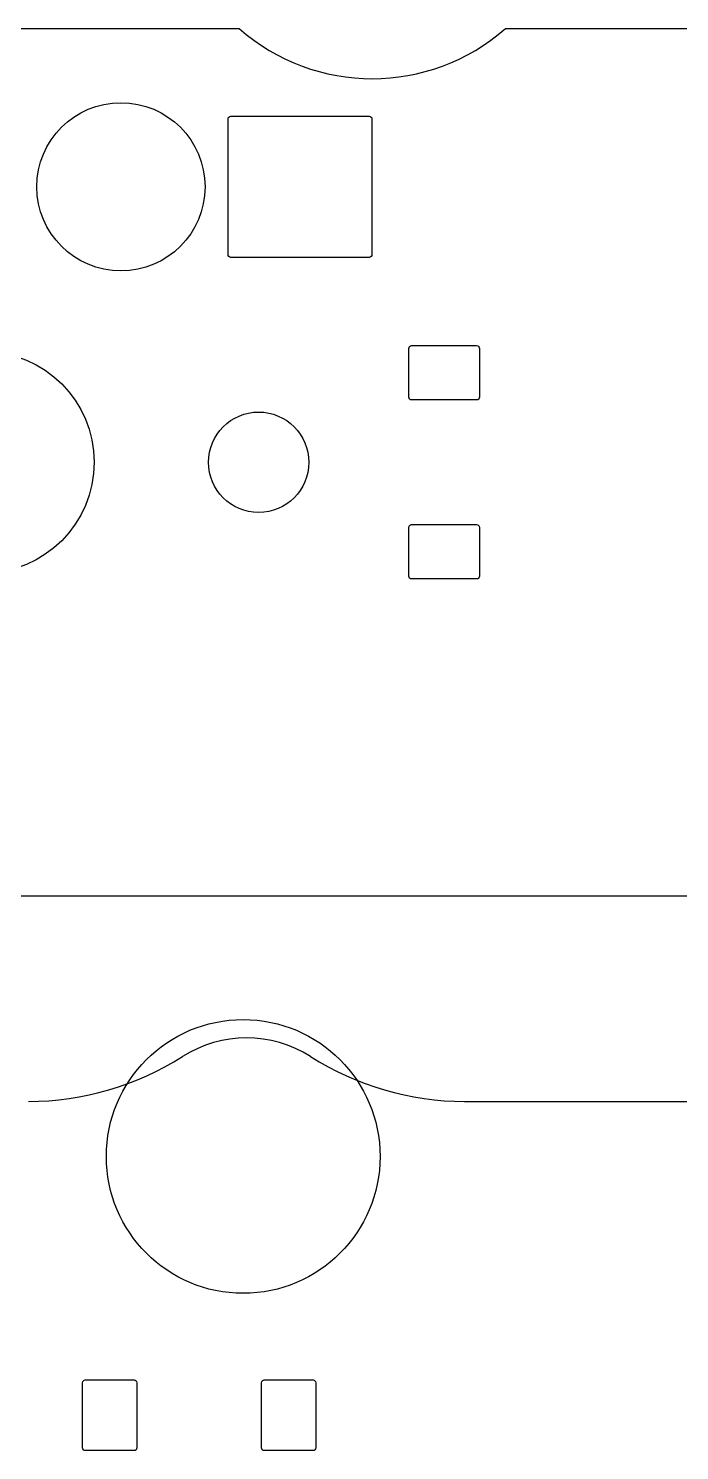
# Model space of a CAD drawing. Extents: x -27 to 356, y -111 to 35.
# Drawn here: x 262.77 to 274.78, y -58.64 to -32.41 of the extents above; entities that cross this region are included whole.
import ezdxf

# ---------------------------------------------------------------- set-up
doc = ezdxf.new("R2010")
doc.units = 0
doc.layers.add('BLACK', color=7, linetype='CONTINUOUS')

msp = doc.modelspace()

# ---------------------------------------------------------------- linework, layer by layer
at = {"layer": 'BLACK', "linetype": 'CONTINUOUS'}
for p, q in [((247.694, -32.4133), (266.656, -32.4133)), ((247.694, -32.4133), (266.656, -32.4133)), ((271.57, -32.4133), (349.875, -32.4133)), ((271.57, -32.4133), (349.875, -32.4133)), ((266.453, -34.0833), (266.457, -34.0638)), ((266.453, -36.5833), (266.453, -34.0833)), ((266.457, -34.0638), (266.468, -34.0472)), ((266.468, -34.0472), (266.485, -34.0362)), ((266.485, -34.0362), (266.505, -34.0323)), ((266.505, -34.0323), (269.054, -34.0323)), ((269.054, -34.0323), (269.074, -34.0362)), ((269.074, -34.0362), (269.091, -34.0472)), ((269.091, -34.0472), (269.102, -34.0638)), ((269.102, -34.0638), (269.106, -34.0833)), ((269.106, -34.0833), (269.106, -36.5833)), ((266.457, -36.6028), (266.453, -36.5833)), ((266.468, -36.6194), (266.457, -36.6028)), ((266.485, -36.6304), (266.468, -36.6194)), ((266.505, -36.6343), (266.485, -36.6304)), ((269.054, -36.6343), (266.505, -36.6343)), ((269.074, -36.6304), (269.054, -36.6343)), ((269.091, -36.6194), (269.074, -36.6304)), ((269.102, -36.6028), (269.091, -36.6194)), ((269.106, -36.5833), (269.102, -36.6028)), ((269.79, -38.2938), (269.801, -38.2772)), ((269.801, -38.2772), (269.818, -38.2662)), ((269.818, -38.2662), (269.837, -38.2623)), ((269.837, -38.2623), (271.037, -38.2623)), ((271.037, -38.2623), (271.057, -38.2662)), ((271.057, -38.2662), (271.074, -38.2772)), ((271.074, -38.2772), (271.085, -38.2938)), ((269.786, -38.3133), (269.79, -38.2938)), ((269.786, -39.2133), (269.786, -38.3133)), ((271.085, -38.2938), (271.089, -38.3133)), ((271.089, -38.3133), (271.089, -39.2133)), ((269.79, -39.2328), (269.786, -39.2133)), ((269.801, -39.2494), (269.79, -39.2328)), ((269.818, -39.2604), (269.801, -39.2494)), ((269.837, -39.2643), (269.818, -39.2604)), ((271.037, -39.2643), (269.837, -39.2643)), ((271.057, -39.2604), (271.037, -39.2643)), ((271.074, -39.2494), (271.057, -39.2604)), ((271.085, -39.2328), (271.074, -39.2494)), ((271.089, -39.2133), (271.085, -39.2328)), ((269.786, -41.6133), (269.79, -41.5938)), ((269.786, -42.5133), (269.786, -41.6133)), ((269.79, -41.5938), (269.801, -41.5772)), ((269.801, -41.5772), (269.818, -41.5662)), ((269.818, -41.5662), (269.837, -41.5623)), ((269.837, -41.5623), (271.037, -41.5623)), ((271.037, -41.5623), (271.057, -41.5662)), ((271.057, -41.5662), (271.074, -41.5772)), ((271.074, -41.5772), (271.085, -41.5938)), ((271.085, -41.5938), (271.089, -41.6133)), ((271.089, -41.6133), (271.089, -42.5133)), ((269.79, -42.5328), (269.786, -42.5133)), ((269.801, -42.5494), (269.79, -42.5328)), ((269.818, -42.5604), (269.801, -42.5494)), ((269.837, -42.5643), (269.818, -42.5604)), ((271.037, -42.5643), (269.837, -42.5643)), ((271.057, -42.5604), (271.037, -42.5643)), ((271.074, -42.5494), (271.057, -42.5604)), ((271.085, -42.5328), (271.074, -42.5494)), ((271.089, -42.5133), (271.085, -42.5328)), ((349.875, -48.4133), (-21.025, -48.4133)), ((349.875, -48.4133), (-21.025, -48.4133)), ((270.816, -52.1983), (349.875, -52.1983)), ((270.816, -52.1983), (349.875, -52.1983)), ((263.769, -57.3858), (263.773, -57.3663)), ((263.769, -58.5858), (263.769, -57.3858)), ((263.773, -57.3663), (263.784, -57.3497)), ((263.784, -57.3497), (263.8, -57.3387)), ((263.8, -57.3387), (263.82, -57.3348)), ((263.82, -57.3348), (264.72, -57.3348)), ((264.72, -57.3348), (264.74, -57.3387)), ((264.74, -57.3387), (264.756, -57.3497)), ((264.756, -57.3497), (264.767, -57.3663)), ((264.767, -57.3663), (264.771, -57.3858)), ((264.771, -57.3858), (264.771, -58.5858)), ((267.069, -57.3858), (267.073, -57.3663)), ((267.069, -58.5858), (267.069, -57.3858)), ((267.073, -57.3663), (267.084, -57.3497)), ((267.084, -57.3497), (267.1, -57.3387)), ((267.1, -57.3387), (267.12, -57.3348)), ((267.12, -57.3348), (268.02, -57.3348)), ((268.02, -57.3348), (268.04, -57.3387)), ((268.04, -57.3387), (268.056, -57.3497)), ((268.056, -57.3497), (268.067, -57.3663)), ((268.067, -57.3663), (268.071, -57.3858)), ((268.071, -57.3858), (268.071, -58.5858)), ((263.773, -58.6053), (263.769, -58.5858)), ((263.784, -58.6219), (263.773, -58.6053)), ((263.8, -58.6329), (263.784, -58.6219)), ((263.82, -58.6368), (263.8, -58.6329)), ((264.72, -58.6368), (263.82, -58.6368)), ((264.74, -58.6329), (264.72, -58.6368)), ((264.756, -58.6219), (264.74, -58.6329)), ((264.767, -58.6053), (264.756, -58.6219)), ((264.771, -58.5858), (264.767, -58.6053)), ((267.073, -58.6053), (267.069, -58.5858)), ((267.084, -58.6219), (267.073, -58.6053)), ((267.1, -58.6329), (267.084, -58.6219)), ((267.12, -58.6368), (267.1, -58.6329)), ((268.02, -58.6368), (267.12, -58.6368)), ((268.04, -58.6329), (268.02, -58.6368)), ((268.056, -58.6219), (268.04, -58.6329)), ((268.067, -58.6053), (268.056, -58.6219)), ((268.071, -58.5858), (268.067, -58.6053))]:
    msp.add_line(p, q, dxfattribs=at)
at = {"layer": 'BLACK'}
for centre, radius in [((264.477, -35.3333), 1.551), ((261.938, -40.4133), 2.0449), ((267.017, -40.4133), 0.926), ((266.732, -53.2133), 2.524)]:
    msp.add_circle(centre, radius, dxfattribs=at)
for centre, radius, start, end in [((269.113, -29.6183), 3.72166, -131.322, -48.6779), ((269.113, -29.6183), 3.72166, -131.322, -48.6779), ((266.794, -53.2283), 2.2, 57.565, 122.435), ((266.794, -53.2283), 2.2, 57.565, 122.435), ((262.771, -46.8981), 5.30025, -89.9992, -57.5657), ((262.771, -46.8981), 5.30025, -89.9992, -57.5657), ((270.816, -46.8986), 5.29974, -122.436, -89.9997), ((270.816, -46.8986), 5.29974, -122.436, -89.9997)]:
    msp.add_arc(centre, radius, start, end, dxfattribs=at)

doc.saveas('drawing.dxf')
